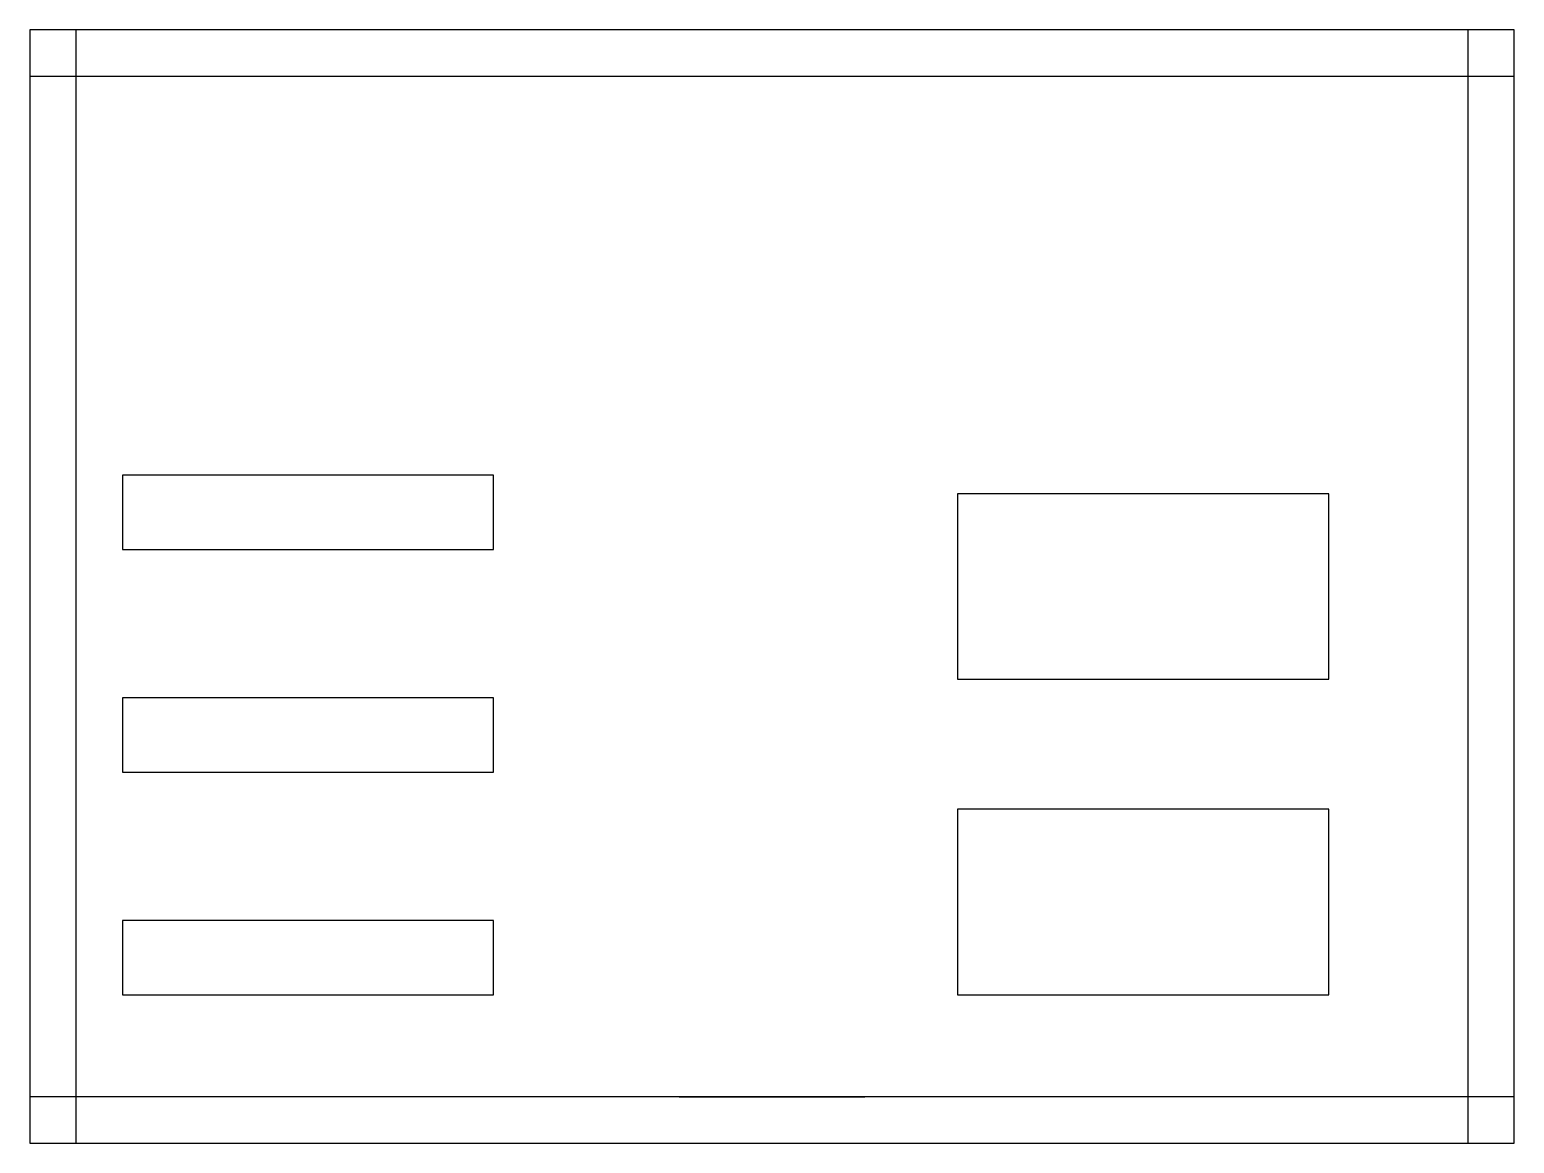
# Model space of a CAD drawing. Header units: metres. Extents: x 0 to 8000, y 0 to 6000.
import ezdxf

# ---------------------------------------------------------------- set-up
doc = ezdxf.new("R2010")
doc.units = ezdxf.units.M
for name, color, linetype, true_color in [('CHILLER', 1, 'Continuous', 0x00ffff), ('DOOR', 1, 'Continuous', 0xffff00), ('FLOOR', 1, 'Continuous', 0x808080), ('SHELF', 1, 'Continuous', 0xf39c12), ('WALL', 1, 'Continuous', 0x4a90e2)]:
    doc.layers.add(name, color=color, linetype=linetype, true_color=true_color)

msp = doc.modelspace()

# ---------------------------------------------------------------- linework, layer by layer
at = {"layer": 'CHILLER'}
for points in [[(5000, 2500, 2000), (7000, 2500, 2000), (7000, 3500, 2000), (5000, 3500, 2000), (5000, 2500, 2000)], [(5000, 800, 2000), (7000, 800, 2000), (7000, 1800, 2000), (5000, 1800, 2000), (5000, 800, 2000)]]:
    msp.add_polyline3d(points, dxfattribs=at)
at = {"layer": 'DOOR'}
msp.add_polyline3d([(3500, 250, 2100), (4500, 250, 2100), (4500, 250, 2100), (3500, 250, 2100), (3500, 250, 2100)], dxfattribs=at)
at = {"layer": 'FLOOR'}
msp.add_lwpolyline([(0, 0), (8000, 0), (8000, 6000), (0, 6000), (0, 0)], dxfattribs=at)
at = {"layer": 'SHELF'}
for points in [[(500, 3200, 1800), (2500, 3200, 1800), (2500, 3600, 1800), (500, 3600, 1800), (500, 3200, 1800)], [(500, 2000, 1800), (2500, 2000, 1800), (2500, 2400, 1800), (500, 2400, 1800), (500, 2000, 1800)], [(500, 800, 1800), (2500, 800, 1800), (2500, 1200, 1800), (500, 1200, 1800), (500, 800, 1800)]]:
    msp.add_polyline3d(points, dxfattribs=at)
at = {"layer": 'WALL'}
for points in [[(0, 0, 2800), (250, 0, 2800), (250, 6000, 2800), (0, 6000, 2800), (0, 0, 2800)], [(0, 5750, 2800), (8000, 5750, 2800), (8000, 6000, 2800), (0, 6000, 2800), (0, 5750, 2800)], [(7750, 0, 2800), (8000, 0, 2800), (8000, 6000, 2800), (7750, 6000, 2800), (7750, 0, 2800)], [(0, 0, 2800), (8000, 0, 2800), (8000, 250, 2800), (0, 250, 2800), (0, 0, 2800)]]:
    msp.add_polyline3d(points, dxfattribs=at)

doc.saveas('drawing.dxf')
